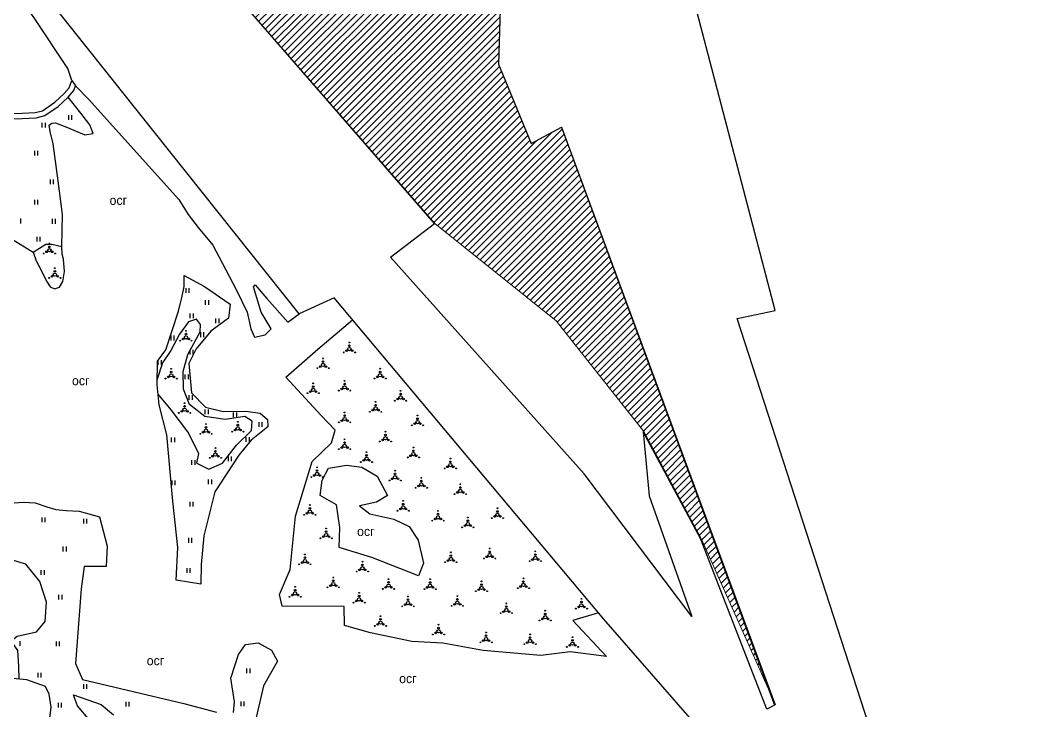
# Model space of a CAD drawing. Header units: millimetres. Extents: x 1379499 to 1411715, y 5652947 to 5671991.
# Drawn here: x 1401416 to 1402177, y 5661251 to 5661777 of the extents above; entities that cross this region are included whole.
import ezdxf

# ---------------------------------------------------------------- set-up
doc = ezdxf.new("R2010")
doc.units = ezdxf.units.MM
doc.layers.add('_5Інше', color=252, linetype='Continuous', lineweight=25)
for name, color, linetype in [('вулиці', 7, 'Continuous'), ('ВулНазва', 7, 'Continuous'), ('на область', 5, 'Continuous')]:
    doc.layers.add(name, color=color, linetype=linetype)
picture_1 = doc.add_image_def('image1.bmp', size_in_pixel=(3370, 2384))

# ---------------------------------------------------------------- blocks, each defined once
blk = doc.blocks.new('ЛвЗд')
at = {"layer": '_5Інше', "color": 204, "linetype": 'Continuous'}
for points in [[(45611.424, 28599.763), (45377.783, 28872.141)], [(45870.241, 28532.02), (45787.274, 28857.509)], [(45665.464, 28846.785), (45660.884, 28720.675)], [(45508.069, 28531.465), (45312.736, 28780.179)], [(45660.884, 28720.675), (45685.238, 28660.255)], [(45685.238, 28660.255), (45708.504, 28672.408)], [(45708.504, 28672.408), (45868.103, 28231.566)], [(45577.712, 28574.268), (45611.424, 28599.763)], [(45724.25, 28408.421), (45577.712, 28574.268)], [(45534.699, 28543.638), (45508.069, 28531.465)], [(45738.481, 28297.739), (45534.699, 28543.638)], [(45841.304, 28526.063), (45870.241, 28532.02)], [(45968.277, 28125.852), (45841.304, 28526.063)], [(45812.474, 28358.651), (45769.354, 28440.2)], [(45769.354, 28440.2), (45773.564, 28391.515)], [(45805.483, 28299.255), (45724.25, 28408.421)], [(45773.564, 28391.515), (45805.483, 28299.255)], [(45862.094, 28228.453), (45812.474, 28358.651)], [(45882.635, 28130.472), (45738.481, 28297.739)], [(45868.103, 28231.566), (45862.094, 28228.453)]]:
    blk.add_lwpolyline(points, dxfattribs=at)

msp = doc.modelspace()

# ---------------------------------------------------------------- hatches: boundary and pattern name
at = {"layer": 'вулиці', "lineweight": -2}
h = msp.add_hatch(dxfattribs=at)
h.set_pattern_fill('ANSI31', color=12, scale=30, style=0)
h.set_pattern_definition([(45, (19203.3615, -9190.9644), (-2.6516504294, 2.6516504294), [])])
h.paths.add_polyline_path([(1401783.96, 5661869.42), (1401799.93, 5661866.98), (1401802.03, 5661881.27), (1401802.03, 5661881.3), (1401785.82, 5661886.02), (1401801.57, 5661979.7), (1401743.92, 5661941.68), (1401723.44, 5661928.15), (1401669.81, 5661906.53), (1401556.73, 5661884.62), (1401496.44, 5661892.73), (1401626.23, 5661743.21), (1401731.65, 5661622.03), (1401823.98, 5661548.01), (1401890.68, 5661463.64), (1401934.37, 5661382.31), (1401986.6, 5661265.2), (1401828.05, 5661695.24), (1401804.86, 5661682.93), (1401780.13, 5661743.28)])
h.paths.add_polyline_path([(1401634.44, 5661817.49), (1401734.29, 5661817.49), (1401734.29, 5661825.16), (1401634.44, 5661825.16)], flags=24)

# ---------------------------------------------------------------- linework, layer by layer
at = {"layer": 'вулиці', "color": 7, "lineweight": -2}
for p, q in [((1401453.04, 5661700.93), (1401453.04, 5661704.53)), ((1401455.44, 5661700.93), (1401455.44, 5661704.53)), ((1401432.9, 5661695.18), (1401432.9, 5661698.78)), ((1401435.3, 5661695.18), (1401435.3, 5661698.78)), ((1401427.18, 5661673.89), (1401427.18, 5661677.49)), ((1401429.58, 5661673.89), (1401429.58, 5661677.49)), ((1401439.09, 5661651.91), (1401439.09, 5661655.51)), ((1401441.49, 5661651.91), (1401441.49, 5661655.51)), ((1401427.18, 5661636.57), (1401427.18, 5661640.17)), ((1401429.58, 5661636.57), (1401429.58, 5661640.17)), ((1401416.74, 5661622.15), (1401416.74, 5661625.75)), ((1401440.7, 5661621.92), (1401440.7, 5661625.52)), ((1401443.1, 5661621.92), (1401443.1, 5661625.52)), ((1401429.02, 5661608.34), (1401429.02, 5661611.94)), ((1401431.42, 5661608.34), (1401431.42, 5661611.94)), ((1401542.32, 5661569.34), (1401542.32, 5661572.94)), ((1401544.72, 5661569.34), (1401544.72, 5661572.94)), ((1401557.27, 5661560.07), (1401557.27, 5661563.67)), ((1401559.67, 5661560.07), (1401559.67, 5661563.67)), ((1401545.54, 5661550.02), (1401545.54, 5661553.62)), ((1401547.94, 5661550.02), (1401547.94, 5661553.62)), ((1401565.14, 5661546.06), (1401565.14, 5661549.66)), ((1401567.54, 5661546.06), (1401567.54, 5661549.66)), ((1401530.96, 5661533.08), (1401530.96, 5661536.68)), ((1401533.36, 5661533.08), (1401533.36, 5661536.68)), ((1401553.59, 5661535.62), (1401553.59, 5661539.22)), ((1401555.99, 5661535.62), (1401555.99, 5661539.22)), ((1401545.47, 5661522.37), (1401545.47, 5661525.97)), ((1401547.87, 5661522.37), (1401547.87, 5661525.97)), ((1401521.23, 5661514.33), (1401521.23, 5661517.93)), ((1401523.63, 5661514.33), (1401523.63, 5661517.93)), ((1401541.72, 5661503.6), (1401541.72, 5661507.2)), ((1401544.12, 5661503.6), (1401544.12, 5661507.2)), ((1401544.79, 5661487.77), (1401544.79, 5661491.37)), ((1401547.19, 5661487.77), (1401547.19, 5661491.37)), ((1401556.98, 5661476.85), (1401556.98, 5661480.45)), ((1401559.38, 5661476.85), (1401559.38, 5661480.45)), ((1401578.48, 5661474.64), (1401578.48, 5661478.24)), ((1401580.88, 5661474.64), (1401580.88, 5661478.24)), ((1401597.99, 5661467.28), (1401597.99, 5661470.88)), ((1401600.39, 5661467.28), (1401600.39, 5661470.88)), ((1401531.4, 5661455.52), (1401531.4, 5661459.12)), ((1401533.8, 5661455.52), (1401533.8, 5661459.12)), ((1401588.17, 5661455.86), (1401588.17, 5661459.46)), ((1401590.57, 5661455.86), (1401590.57, 5661459.46)), ((1401574.58, 5661441.08), (1401574.58, 5661444.68)), ((1401576.98, 5661441.08), (1401576.98, 5661444.68)), ((1401546.87, 5661438.28), (1401546.87, 5661441.88)), ((1401549.27, 5661438.28), (1401549.27, 5661441.88)), ((1401531.78, 5661422.87), (1401531.78, 5661426.47)), ((1401534.18, 5661422.87), (1401534.18, 5661426.47)), ((1401559.49, 5661423.62), (1401559.49, 5661427.22)), ((1401561.89, 5661423.62), (1401561.89, 5661427.22)), ((1401545.43, 5661406.47), (1401545.43, 5661410.07)), ((1401547.83, 5661406.47), (1401547.83, 5661410.07)), ((1401432.83, 5661394.54), (1401432.83, 5661398.14)), ((1401435.23, 5661394.54), (1401435.23, 5661398.14)), ((1401464.53, 5661393.63), (1401464.53, 5661397.23)), ((1401466.93, 5661393.63), (1401466.93, 5661397.23)), ((1401544.36, 5661379.04), (1401544.36, 5661382.64)), ((1401546.76, 5661379.04), (1401546.76, 5661382.64)), ((1401448.97, 5661372.41), (1401448.97, 5661376.01)), ((1401451.37, 5661372.41), (1401451.37, 5661376.01)), ((1401432.15, 5661354.55), (1401432.15, 5661358.15)), ((1401434.55, 5661354.55), (1401434.55, 5661358.15)), ((1401543.15, 5661356.04), (1401543.15, 5661359.64)), ((1401545.55, 5661356.04), (1401545.55, 5661359.64)), ((1401445.6, 5661335.75), (1401445.6, 5661339.35)), ((1401448, 5661335.75), (1401448, 5661339.35)), ((1401416.03, 5661300.45), (1401416.03, 5661304.05)), ((1401443.71, 5661300.24), (1401443.71, 5661303.84)), ((1401446.11, 5661300.24), (1401446.11, 5661303.84)), ((1401429.83, 5661276.29), (1401429.83, 5661279.89)), ((1401432.23, 5661276.29), (1401432.23, 5661279.89)), ((1401588.71, 5661279.76), (1401588.71, 5661283.36)), ((1401591.11, 5661279.76), (1401591.11, 5661283.36)), ((1401464.55, 5661267.75), (1401464.55, 5661271.35)), ((1401466.95, 5661267.75), (1401466.95, 5661271.35)), ((1401445.18, 5661253.48), (1401445.18, 5661257.08)), ((1401447.58, 5661253.48), (1401447.58, 5661257.08)), ((1401496.73, 5661254.3), (1401496.73, 5661257.9)), ((1401499.13, 5661254.3), (1401499.13, 5661257.9)), ((1401584.28, 5661254.47), (1401584.28, 5661258.07)), ((1401586.68, 5661254.47), (1401586.68, 5661258.07))]:
    msp.add_line(p, q, dxfattribs=at)
for points in [[(1401455.49, 5661730.8), (1401452.28, 5661740.15), (1401426.9, 5661778.75), (1401401.23, 5661815.14), (1401378.74, 5661849.68), (1401334.18, 5661906.65), (1401265.27, 5661987.44), (1401184.11, 5662075.14), (1401104.71, 5662172.25), (1401062.77, 5662224.31)], [(1401100.86, 5661744.1), (1401101.96, 5661738.8), (1401104.23, 5661728.34), (1401104.56, 5661722.9), (1401110.54, 5661727.47), (1401117.5, 5661734.42), (1401125.65, 5661735.5), (1401145.4, 5661732.78), (1401161.72, 5661731.9), (1401209.56, 5661730.17), (1401235.94, 5661732.94), (1401262.79, 5661728.94), (1401308.23, 5661723.83), (1401373.26, 5661708.69), (1401393.32, 5661705.61), (1401417.6, 5661705.98), (1401427.67, 5661706.49), (1401433.11, 5661707.89), (1401442.53, 5661714.32), (1401449.69, 5661720.96), (1401453.41, 5661725.39), (1401455.49, 5661730.8)], [(1401096.56, 5661738.71), (1401097.41, 5661735.87), (1401100.26, 5661727.79), (1401101.02, 5661715.17), (1401113.18, 5661724.45), (1401119.37, 5661730.63), (1401125.64, 5661731.47), (1401145.01, 5661728.8), (1401161.54, 5661727.9), (1401209.7, 5661726.16), (1401235.86, 5661728.91), (1401262.27, 5661724.97), (1401307.55, 5661719.88), (1401372.5, 5661704.76), (1401393.05, 5661701.6), (1401417.73, 5661701.98), (1401428.28, 5661702.52), (1401434.79, 5661704.19), (1401445.03, 5661711.18), (1401452.59, 5661718.19), (1401456.9, 5661723.33), (1401458.31, 5661726.99)], [(1401455.49, 5661730.8), (1401458.31, 5661726.99), (1401468.51, 5661716.45), (1401507.06, 5661673.61), (1401536.75, 5661640.35), (1401543.99, 5661629.03), (1401551.61, 5661619.01), (1401562.75, 5661605.47), (1401570.2, 5661591.63), (1401580.6, 5661571.78), (1401588.78, 5661554.52), (1401591.56, 5661541.91), (1401594.51, 5661535.54), (1401602.52, 5661537.21), (1401607.17, 5661541.74), (1401599.41, 5661554.63), (1401593.64, 5661573.93), (1401594.85, 5661575.43), (1401603.73, 5661565.06), (1401619.8, 5661547.03), (1401628.43, 5661553.17)], [(1401371.36, 5661629.59), (1401378.96, 5661628.05), (1401381.96, 5661626.18), (1401383.83, 5661617.02), (1401388.32, 5661608.42), (1401397.11, 5661612.16), (1401409.65, 5661610.29), (1401425.93, 5661600.19), (1401435.69, 5661606.34), (1401440.31, 5661606.34), (1401447.77, 5661604.44), (1401448.4, 5661628.81), (1401445.17, 5661654.41), (1401441.19, 5661682.6), (1401439.05, 5661692.18), (1401438.16, 5661696.91), (1401440.33, 5661698.48), (1401442.98, 5661698.68), (1401452.24, 5661695.04), (1401465.44, 5661689.45), (1401471.77, 5661690.55), (1401469.02, 5661697.16), (1401462.27, 5661706.1), (1401452.59, 5661718.19)], [(1401425.93, 5661600.19), (1401428.34, 5661593.73), (1401431.79, 5661586.98), (1401436.25, 5661578.07), (1401438.99, 5661573.76), (1401442.15, 5661572.32), (1401446.04, 5661573.47), (1401448.62, 5661577.92), (1401449.78, 5661585.4), (1401449.2, 5661594.88), (1401448.05, 5661598.76), (1401447.77, 5661604.44)], [(1401541.01, 5661582.34), (1401556.3, 5661573.99), (1401575.9, 5661560.62), (1401574.7, 5661549.87), (1401561.32, 5661540.08), (1401550.09, 5661526.72), (1401544.59, 5661515.5), (1401546.57, 5661493.18), (1401557.11, 5661482.27), (1401570.52, 5661479.01), (1401587.77, 5661479.2), (1401598.69, 5661477.67), (1401604.25, 5661472.7), (1401604.63, 5661467.14), (1401591.98, 5661457.19), (1401582.4, 5661445.71), (1401564.29, 5661417.63), (1401555.84, 5661384.35), (1401553.9, 5661362.39), (1401553.66, 5661347.44), (1401534.83, 5661350.57), (1401536.03, 5661375.42), (1401532.41, 5661410.64), (1401527.82, 5661461.25), (1401522.02, 5661483.93), (1401520.33, 5661499.13), (1401520.57, 5661517.22), (1401526.85, 5661525.9), (1401536.52, 5661555.24), (1401539.42, 5661566.82), (1401540.86, 5661574.05), (1401541.01, 5661582.34)], [(1401550.68, 5661439.61), (1401559.72, 5661434.96), (1401570.13, 5661439.61), (1401580.81, 5661453.29), (1401592.04, 5661464.51), (1401592.59, 5661471.63), (1401587.11, 5661475.18), (1401572.05, 5661472.72), (1401556.71, 5661475.18), (1401544.93, 5661484.21), (1401540.53, 5661495.92), (1401540.1, 5661509.46), (1401543.63, 5661522.44), (1401553.1, 5661539.55), (1401553.38, 5661545.05), (1401550.28, 5661549.14), (1401544.2, 5661547.17), (1401537.29, 5661537.72), (1401530.79, 5661525.3), (1401524.44, 5661515.99), (1401520.39, 5661503.44)], [(1401856.07, 5661325.74), (1401836.54, 5661319.69), (1401862.21, 5661292.34), (1401834.63, 5661295.95), (1401812.34, 5661293.19), (1401768.45, 5661297.02), (1401737.78, 5661302.59), (1401714.2, 5661303.87), (1401682.68, 5661310.3), (1401662.87, 5661315.97), (1401662.59, 5661330.44), (1401615.58, 5661330.77), (1401613.4, 5661339.5), (1401621.59, 5661358.6), (1401625.69, 5661399.34), (1401638.25, 5661440.83), (1401653.03, 5661454.97), (1401655.79, 5661464.61), (1401645.15, 5661475.84), (1401618.28, 5661505.12), (1401642.57, 5661526.41), (1401669.11, 5661548.66)], [(1401516.3, 5661212.52), (1401502.03, 5661211.44), (1401484.04, 5661215.25), (1401464.33, 5661217.44), (1401451, 5661222.09), (1401443.17, 5661226.11), (1401437.66, 5661232.45), (1401437.87, 5661239.43), (1401439.78, 5661253.8), (1401438.3, 5661263.74), (1401435.5, 5661269.53), (1401421.32, 5661274.6), (1401402.06, 5661276.29), (1401361.01, 5661283.91), (1401319.24, 5661290.27), (1401265.71, 5661298.52), (1401262.33, 5661313.22), (1401194.05, 5661318.28), (1401193.09, 5661348.89), (1401083.9, 5661358.35), (1401091.59, 5661491.84)], [(1401091.05, 5661491.85), (1401234.34, 5661477.04), (1401304.74, 5661466.68), (1401332.79, 5661463.33), (1401363.17, 5661458.43), (1401378.07, 5661454.97), (1401386.57, 5661440.57), (1401395.38, 5661414.49), (1401398.75, 5661409.31), (1401400.63, 5661408.42), (1401408.14, 5661409.05), (1401418.38, 5661409.78), (1401427.5, 5661409.42), (1401436.53, 5661406.31), (1401443.26, 5661404.39), (1401451.15, 5661403.43), (1401461.15, 5661403.01), (1401476.5, 5661398.6)], [(1401550.68, 5661439.61), (1401552, 5661446.9), (1401543.7, 5661463.48), (1401530.97, 5661480.07), (1401521.1, 5661492.22)], [(1401646.02, 5661426.7), (1401650.65, 5661435.74), (1401664.53, 5661437.95), (1401676, 5661436.54), (1401687.67, 5661429.71), (1401695.52, 5661415.04), (1401687.27, 5661410.01), (1401674.39, 5661407.2), (1401682.24, 5661400.97), (1401700.55, 5661396.95), (1401712.22, 5661391.32), (1401718.9, 5661380.91), (1401722.97, 5661363.53), (1401719.13, 5661353.83), (1401683.67, 5661367.82), (1401658.83, 5661375.27), (1401659.28, 5661390.61), (1401656.79, 5661407.98), (1401644.37, 5661414.98), (1401646.02, 5661426.7)], [(1401415.37, 5661275.13), (1401415.03, 5661285.04), (1401414.39, 5661296.93), (1401409.29, 5661304.37), (1401413.96, 5661307.77), (1401428.63, 5661311.16), (1401435.22, 5661319.02), (1401436.29, 5661333.67), (1401431.18, 5661349.51), (1401420.55, 5661362.68), (1401409.28, 5661365.87), (1401395.47, 5661368.2), (1401394.4, 5661370.54), (1401396.74, 5661392.69), (1401396.11, 5661407.14), (1401395.38, 5661414.49)], [(1401476.5, 5661398.6), (1401482.32, 5661376.34), (1401481.68, 5661360.81), (1401464.87, 5661360.81), (1401462.65, 5661344.02), (1401458.22, 5661287.18), (1401463.65, 5661274.91), (1401540.74, 5661256.66), (1401565.58, 5661250.1)], [(1401578.42, 5661249.81), (1401579.28, 5661257.8), (1401576.43, 5661275.77), (1401582.14, 5661294.02), (1401587.56, 5661301.44), (1401597.27, 5661302.87), (1401607.26, 5661297.16), (1401611.83, 5661288.89), (1401601.27, 5661270.06), (1401594.13, 5661239.26)], [(1401456.68, 5661263.27), (1401477.67, 5661255.89), (1401487.06, 5661247.9)], [(1401469.1, 5661243.6), (1401459.86, 5661254.91), (1401457.44, 5661260.9), (1401456.68, 5661263.27)]]:
    msp.add_lwpolyline(points, dxfattribs=at)
for centre, radius in [((1401438.35, 5661604.25), 0.625), ((1401438.35, 5661606.75), 0.312), ((1401434.02, 5661599.25), 0.312), ((1401436.18, 5661600.5), 0.625), ((1401438.35, 5661601.75), 1.25), ((1401440.51, 5661600.5), 0.625), ((1401442.68, 5661599.25), 0.312), ((1401440.37, 5661581.85), 0.625), ((1401442.54, 5661583.1), 1.25), ((1401442.54, 5661585.6), 0.625), ((1401442.54, 5661588.1), 0.312), ((1401444.7, 5661581.85), 0.625), ((1401438.21, 5661580.6), 0.312), ((1401446.87, 5661580.6), 0.312)]:
    msp.add_circle(centre, radius, dxfattribs=at)
at = {"layer": 'вулиці', "color": 7}
for centre, radius in [((1401542.29, 5661535.33), 1.25), ((1401542.29, 5661537.83), 0.625), ((1401542.29, 5661540.33), 0.312), ((1401537.96, 5661532.83), 0.312), ((1401540.13, 5661534.08), 0.625), ((1401544.46, 5661534.08), 0.625), ((1401546.62, 5661532.83), 0.312), ((1401666.65, 5661528.93), 0.625), ((1401666.65, 5661531.43), 0.312), ((1401662.32, 5661523.93), 0.312), ((1401664.49, 5661525.18), 0.625), ((1401666.65, 5661526.43), 1.25), ((1401668.82, 5661525.18), 0.625), ((1401670.98, 5661523.93), 0.312), ((1401644.42, 5661513.11), 0.625), ((1401646.59, 5661514.36), 1.25), ((1401646.59, 5661516.86), 0.625), ((1401646.59, 5661519.36), 0.312), ((1401648.75, 5661513.11), 0.625), ((1401528.87, 5661505.2), 0.625), ((1401531.04, 5661506.45), 1.25), ((1401531.04, 5661508.95), 0.625), ((1401531.04, 5661511.45), 0.312), ((1401533.2, 5661505.2), 0.625), ((1401642.26, 5661511.86), 0.312), ((1401650.92, 5661511.86), 0.312), ((1401687.87, 5661505.26), 0.625), ((1401690.04, 5661506.51), 1.25), ((1401690.04, 5661509.01), 0.625), ((1401690.04, 5661511.51), 0.312), ((1401692.2, 5661505.26), 0.625), ((1401526.71, 5661503.95), 0.312), ((1401535.37, 5661503.95), 0.312), ((1401639.14, 5661497.81), 0.625), ((1401639.14, 5661500.31), 0.312), ((1401663, 5661497.32), 1.25), ((1401663, 5661499.82), 0.625), ((1401663, 5661502.32), 0.312), ((1401685.71, 5661504.01), 0.312), ((1401694.37, 5661504.01), 0.312), ((1401634.8, 5661492.81), 0.312), ((1401636.97, 5661494.06), 0.625), ((1401639.14, 5661495.31), 1.25), ((1401641.3, 5661494.06), 0.625), ((1401643.47, 5661492.81), 0.312), ((1401658.67, 5661494.82), 0.312), ((1401660.84, 5661496.07), 0.625), ((1401665.17, 5661496.07), 0.625), ((1401667.33, 5661494.82), 0.312), ((1401705.6, 5661489.63), 1.25), ((1401705.6, 5661492.13), 0.625), ((1401705.6, 5661494.63), 0.312), ((1401541.27, 5661482.82), 0.625), ((1401541.27, 5661485.32), 0.312), ((1401686.59, 5661483.73), 0.625), ((1401686.59, 5661486.23), 0.312), ((1401701.27, 5661487.13), 0.312), ((1401703.44, 5661488.38), 0.625), ((1401707.77, 5661488.38), 0.625), ((1401709.93, 5661487.13), 0.312), ((1401536.94, 5661477.82), 0.312), ((1401539.11, 5661479.07), 0.625), ((1401541.27, 5661480.32), 1.25), ((1401543.44, 5661479.07), 0.625), ((1401545.6, 5661477.82), 0.312), ((1401663, 5661475.69), 0.625), ((1401663, 5661478.19), 0.312), ((1401682.26, 5661478.73), 0.312), ((1401684.42, 5661479.98), 0.625), ((1401686.59, 5661481.23), 1.25), ((1401688.75, 5661479.98), 0.625), ((1401690.92, 5661478.73), 0.312), ((1401718.51, 5661475.89), 0.312), ((1401557.53, 5661466.91), 0.625), ((1401557.53, 5661469.41), 0.312), ((1401581.7, 5661468.57), 0.625), ((1401581.7, 5661471.07), 0.312), ((1401658.67, 5661470.69), 0.312), ((1401660.84, 5661471.94), 0.625), ((1401663, 5661473.19), 1.25), ((1401665.17, 5661471.94), 0.625), ((1401667.33, 5661470.69), 0.312), ((1401714.18, 5661468.39), 0.312), ((1401716.34, 5661469.64), 0.625), ((1401718.51, 5661470.89), 1.25), ((1401718.51, 5661473.39), 0.625), ((1401720.67, 5661469.64), 0.625), ((1401722.84, 5661468.39), 0.312), ((1401553.2, 5661461.91), 0.312), ((1401555.37, 5661463.16), 0.625), ((1401557.53, 5661464.41), 1.25), ((1401559.7, 5661463.16), 0.625), ((1401561.86, 5661461.91), 0.312), ((1401577.37, 5661463.57), 0.312), ((1401579.54, 5661464.82), 0.625), ((1401581.7, 5661466.07), 1.25), ((1401583.87, 5661464.82), 0.625), ((1401586.03, 5661463.57), 0.312), ((1401694.06, 5661461.03), 0.625), ((1401694.06, 5661463.53), 0.312), ((1401663.02, 5661452.7), 1.25), ((1401663.02, 5661455.2), 0.625), ((1401663.02, 5661457.7), 0.312), ((1401689.73, 5661456.03), 0.312), ((1401691.9, 5661457.28), 0.625), ((1401694.06, 5661458.53), 1.25), ((1401696.23, 5661457.28), 0.625), ((1401698.39, 5661456.03), 0.312), ((1401562.53, 5661444.89), 0.625), ((1401564.69, 5661446.14), 1.25), ((1401564.69, 5661448.64), 0.625), ((1401564.69, 5661451.14), 0.312), ((1401566.86, 5661444.89), 0.625), ((1401658.69, 5661450.2), 0.312), ((1401660.86, 5661451.45), 0.625), ((1401665.19, 5661451.45), 0.625), ((1401667.35, 5661450.2), 0.312), ((1401679.7, 5661445.43), 0.625), ((1401679.7, 5661447.93), 0.312), ((1401713.18, 5661445.22), 0.625), ((1401715.35, 5661446.47), 1.25), ((1401715.35, 5661448.97), 0.625), ((1401715.35, 5661451.47), 0.312), ((1401717.51, 5661445.22), 0.625), ((1401560.36, 5661443.64), 0.312), ((1401569.02, 5661443.64), 0.312), ((1401675.37, 5661440.43), 0.312), ((1401677.54, 5661441.68), 0.625), ((1401679.7, 5661442.93), 1.25), ((1401681.87, 5661441.68), 0.625), ((1401684.03, 5661440.43), 0.312), ((1401711.02, 5661443.97), 0.312), ((1401719.68, 5661443.97), 0.312), ((1401741.33, 5661436.84), 0.625), ((1401743.5, 5661438.09), 1.25), ((1401743.5, 5661440.59), 0.625), ((1401743.5, 5661443.09), 0.312), ((1401745.66, 5661436.84), 0.625), ((1401639.86, 5661430.19), 0.625), ((1401642.03, 5661431.44), 1.25), ((1401642.03, 5661433.94), 0.625), ((1401642.03, 5661436.44), 0.312), ((1401644.19, 5661430.19), 0.625), ((1401701.4, 5661428.9), 1.25), ((1401701.4, 5661431.4), 0.625), ((1401701.4, 5661433.9), 0.312), ((1401739.17, 5661435.59), 0.312), ((1401747.83, 5661435.59), 0.312), ((1401637.7, 5661428.94), 0.312), ((1401646.36, 5661428.94), 0.312), ((1401697.07, 5661426.4), 0.312), ((1401699.24, 5661427.65), 0.625), ((1401703.57, 5661427.65), 0.625), ((1401705.73, 5661426.4), 0.312), ((1401719.24, 5661422.14), 0.625), ((1401721.4, 5661423.39), 1.25), ((1401721.4, 5661425.89), 0.625), ((1401721.4, 5661428.39), 0.312), ((1401723.57, 5661422.14), 0.625), ((1401751.03, 5661423.51), 0.312), ((1401717.07, 5661420.89), 0.312), ((1401725.73, 5661420.89), 0.312), ((1401746.7, 5661416.01), 0.312), ((1401748.86, 5661417.26), 0.625), ((1401751.03, 5661418.51), 1.25), ((1401751.03, 5661421.01), 0.625), ((1401753.19, 5661417.26), 0.625), ((1401755.36, 5661416.01), 0.312), ((1401636.57, 5661407.71), 0.312), ((1401707.6, 5661405.87), 1.25), ((1401707.6, 5661408.37), 0.625), ((1401707.6, 5661410.87), 0.312), ((1401632.23, 5661400.21), 0.312), ((1401634.4, 5661401.46), 0.625), ((1401636.57, 5661402.71), 1.25), ((1401636.57, 5661405.21), 0.625), ((1401638.73, 5661401.46), 0.625), ((1401640.9, 5661400.21), 0.312), ((1401703.27, 5661403.37), 0.312), ((1401705.43, 5661404.62), 0.625), ((1401709.76, 5661404.62), 0.625), ((1401711.93, 5661403.37), 0.312), ((1401734.08, 5661398.29), 1.25), ((1401734.08, 5661400.79), 0.625), ((1401734.08, 5661403.29), 0.312), ((1401777.13, 5661398.99), 0.625), ((1401779.29, 5661400.24), 1.25), ((1401779.29, 5661402.74), 0.625), ((1401779.29, 5661405.24), 0.312), ((1401781.46, 5661398.99), 0.625), ((1401729.75, 5661395.79), 0.312), ((1401731.91, 5661397.04), 0.625), ((1401736.24, 5661397.04), 0.625), ((1401738.41, 5661395.79), 0.312), ((1401754.61, 5661391.97), 0.625), ((1401756.78, 5661393.22), 1.25), ((1401756.78, 5661395.72), 0.625), ((1401756.78, 5661398.22), 0.312), ((1401758.94, 5661391.97), 0.625), ((1401774.96, 5661397.74), 0.312), ((1401783.62, 5661397.74), 0.312), ((1401646.77, 5661383.64), 0.625), ((1401648.93, 5661384.89), 1.25), ((1401648.93, 5661387.39), 0.625), ((1401648.93, 5661389.89), 0.312), ((1401651.1, 5661383.64), 0.625), ((1401752.45, 5661390.72), 0.312), ((1401761.11, 5661390.72), 0.312), ((1401644.6, 5661382.39), 0.312), ((1401653.26, 5661382.39), 0.312), ((1401632.83, 5661370.07), 0.312), ((1401743.88, 5661369.2), 0.625), ((1401743.88, 5661371.7), 0.312), ((1401771.22, 5661368.3), 0.625), ((1401773.38, 5661369.55), 1.25), ((1401773.38, 5661372.05), 0.625), ((1401773.38, 5661374.55), 0.312), ((1401775.55, 5661368.3), 0.625), ((1401808.12, 5661367.45), 1.25), ((1401808.12, 5661369.95), 0.625), ((1401808.12, 5661372.45), 0.312), ((1401628.5, 5661362.57), 0.312), ((1401630.66, 5661363.82), 0.625), ((1401632.83, 5661365.07), 1.25), ((1401632.83, 5661367.57), 0.625), ((1401634.99, 5661363.82), 0.625), ((1401637.16, 5661362.57), 0.312), ((1401676.54, 5661362.11), 0.625), ((1401676.54, 5661364.61), 0.312), ((1401739.55, 5661364.2), 0.312), ((1401741.71, 5661365.45), 0.625), ((1401743.88, 5661366.7), 1.25), ((1401746.04, 5661365.45), 0.625), ((1401748.21, 5661364.2), 0.312), ((1401769.05, 5661367.05), 0.312), ((1401777.71, 5661367.05), 0.312), ((1401803.79, 5661364.95), 0.312), ((1401805.95, 5661366.2), 0.625), ((1401810.28, 5661366.2), 0.625), ((1401812.45, 5661364.95), 0.312), ((1401672.21, 5661357.11), 0.312), ((1401674.37, 5661358.36), 0.625), ((1401676.54, 5661359.61), 1.25), ((1401678.7, 5661358.36), 0.625), ((1401680.87, 5661357.11), 0.312), ((1401652.23, 5661346.29), 0.625), ((1401654.4, 5661347.54), 1.25), ((1401654.4, 5661350.04), 0.625), ((1401654.4, 5661352.54), 0.312), ((1401656.56, 5661346.29), 0.625), ((1401696.45, 5661346.31), 1.25), ((1401696.45, 5661348.81), 0.625), ((1401696.45, 5661351.31), 0.312), ((1401728.05, 5661346.2), 1.25), ((1401728.05, 5661348.7), 0.625), ((1401728.05, 5661351.2), 0.312), ((1401767.2, 5661344.57), 1.25), ((1401767.2, 5661347.07), 0.625), ((1401767.2, 5661349.57), 0.312), ((1401796.89, 5661345.64), 0.625), ((1401799.05, 5661346.89), 1.25), ((1401799.05, 5661349.39), 0.625), ((1401799.05, 5661351.89), 0.312), ((1401801.22, 5661345.64), 0.625), ((1401621.02, 5661337.86), 0.312), ((1401623.18, 5661339.11), 0.625), ((1401625.35, 5661340.36), 1.25), ((1401625.35, 5661342.86), 0.625), ((1401625.35, 5661345.36), 0.312), ((1401627.51, 5661339.11), 0.625), ((1401629.68, 5661337.86), 0.312), ((1401650.07, 5661345.04), 0.312), ((1401658.73, 5661345.04), 0.312), ((1401674.05, 5661338.35), 0.625), ((1401674.05, 5661340.85), 0.312), ((1401692.12, 5661343.81), 0.312), ((1401694.28, 5661345.06), 0.625), ((1401698.61, 5661345.06), 0.625), ((1401700.78, 5661343.81), 0.312), ((1401711.24, 5661338.05), 0.312), ((1401723.72, 5661343.7), 0.312), ((1401725.88, 5661344.95), 0.625), ((1401730.21, 5661344.95), 0.625), ((1401732.38, 5661343.7), 0.312), ((1401748.79, 5661338.4), 0.312), ((1401762.87, 5661342.07), 0.312), ((1401765.03, 5661343.32), 0.625), ((1401769.36, 5661343.32), 0.625), ((1401771.53, 5661342.07), 0.312), ((1401794.72, 5661344.39), 0.312), ((1401803.38, 5661344.39), 0.312), ((1401669.72, 5661333.35), 0.312), ((1401671.88, 5661334.6), 0.625), ((1401674.05, 5661335.85), 1.25), ((1401676.21, 5661334.6), 0.625), ((1401678.38, 5661333.35), 0.312), ((1401706.91, 5661330.55), 0.312), ((1401709.08, 5661331.8), 0.625), ((1401711.24, 5661333.05), 1.25), ((1401711.24, 5661335.55), 0.625), ((1401713.41, 5661331.8), 0.625), ((1401715.57, 5661330.55), 0.312), ((1401744.46, 5661330.9), 0.312), ((1401746.62, 5661332.15), 0.625), ((1401748.79, 5661333.4), 1.25), ((1401748.79, 5661335.9), 0.625), ((1401750.95, 5661332.15), 0.625), ((1401753.12, 5661330.9), 0.312), ((1401786.05, 5661330.32), 0.625), ((1401786.05, 5661332.82), 0.312), ((1401841.05, 5661330.09), 0.625), ((1401843.21, 5661331.34), 1.25), ((1401843.21, 5661333.84), 0.625), ((1401843.21, 5661336.34), 0.312), ((1401845.38, 5661330.09), 0.625), ((1401690.34, 5661323.16), 0.312), ((1401781.72, 5661325.32), 0.312), ((1401783.88, 5661326.57), 0.625), ((1401786.05, 5661327.82), 1.25), ((1401788.21, 5661326.57), 0.625), ((1401790.38, 5661325.32), 0.312), ((1401815.62, 5661322.28), 1.25), ((1401815.62, 5661324.78), 0.625), ((1401815.62, 5661327.28), 0.312), ((1401838.88, 5661328.84), 0.312), ((1401847.54, 5661328.84), 0.312), ((1401686.01, 5661315.66), 0.312), ((1401688.18, 5661316.91), 0.625), ((1401690.34, 5661318.16), 1.25), ((1401690.34, 5661320.66), 0.625), ((1401692.51, 5661316.91), 0.625), ((1401694.68, 5661315.66), 0.312), ((1401734.48, 5661316.61), 0.312), ((1401811.29, 5661319.78), 0.312), ((1401813.46, 5661321.03), 0.625), ((1401817.79, 5661321.03), 0.625), ((1401819.96, 5661319.78), 0.312), ((1401730.15, 5661309.11), 0.312), ((1401732.32, 5661310.36), 0.625), ((1401734.48, 5661311.61), 1.25), ((1401734.48, 5661314.11), 0.625), ((1401736.65, 5661310.36), 0.625), ((1401738.81, 5661309.11), 0.312), ((1401770.64, 5661308.16), 0.625), ((1401770.64, 5661310.66), 0.312), ((1401804.12, 5661309.22), 0.312), ((1401766.31, 5661303.16), 0.312), ((1401768.47, 5661304.41), 0.625), ((1401770.64, 5661305.66), 1.25), ((1401772.8, 5661304.41), 0.625), ((1401774.97, 5661303.16), 0.312), ((1401799.79, 5661301.72), 0.312), ((1401801.96, 5661302.97), 0.625), ((1401804.12, 5661304.22), 1.25), ((1401804.12, 5661306.72), 0.625), ((1401806.29, 5661302.97), 0.625), ((1401808.45, 5661301.72), 0.312), ((1401834.21, 5661300.92), 0.625), ((1401836.37, 5661302.17), 1.25), ((1401836.37, 5661304.67), 0.625), ((1401836.37, 5661307.17), 0.312), ((1401838.54, 5661300.92), 0.625), ((1401832.04, 5661299.67), 0.312), ((1401840.7, 5661299.67), 0.312)]:
    msp.add_circle(centre, radius, dxfattribs=at)
at = {"layer": 'ВулНазва', "color": 7, "lineweight": 9}
msp.add_lwpolyline([(1401496.12, 5661892.77), (1401556.73, 5661884.62), (1401669.81, 5661906.53), (1401723.44, 5661928.15), (1401801.59, 5661979.8), (1401785.82, 5661886.02), (1401802.03, 5661881.31), (1401799.95, 5661866.98), (1401783.97, 5661869.41), (1401780.27, 5661743.28), (1401805.05, 5661683.03), (1401828.22, 5661695.34), (1401990.88, 5661255.62), (1401934.37, 5661382.31), (1401890.68, 5661463.64), (1401823.98, 5661548.01), (1401731.65, 5661622.03), (1401496.12, 5661892.77)], close=True, dxfattribs=at)

# ---------------------------------------------------------------- block references
at = {"layer": 'ВулНазва', "color": 7, "lineweight": 9, "rotation": 0.3369352804739994}
msp.add_blockref('ЛвЗд', (1356288.93, 5632754.59), dxfattribs=at)

# ---------------------------------------------------------------- texts
at = {"layer": 'вулиці', "color": 7, "lineweight": -2}
for p in [(1401484.19, 5661636.22), (1401455.58, 5661498.9), (1401672.52, 5661384.14), (1401512.46, 5661285.75), (1401704.51, 5661272.1)]:
    msp.add_text('осг', height=7, dxfattribs=at).set_placement(p)

# ---------------------------------------------------------------- pictures from other files: only their frames are drawn
at = {"layer": 'на область', "color": 7, "lineweight": -2}
image = msp.add_image(picture_1, insert=(1395288.55, 5652947.02), size_in_units=(16426, 11620.05), dxfattribs=at)
image.dxf.flags = 7

doc.saveas('drawing.dxf')
